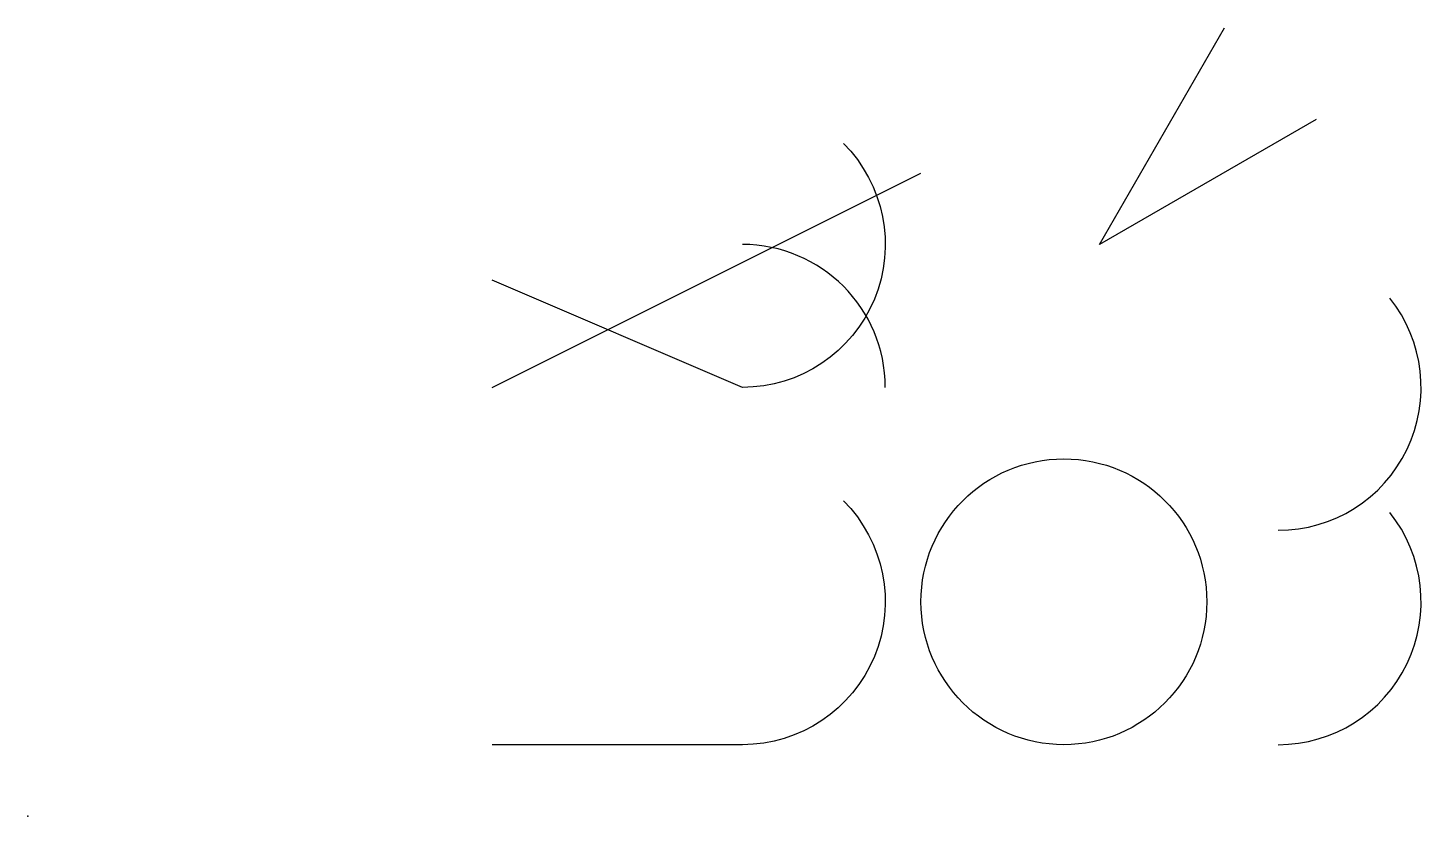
# Model space of a CAD drawing. Extents: x -110 to 280, y 10 to 231.
import ezdxf

# ---------------------------------------------------------------- set-up
doc = ezdxf.new("R2010")
doc.units = 0
doc.layers.get('0').update_dxf_attribs({"color": 250, "linetype": 'CONTINUOUS'})

msp = doc.modelspace()

# ---------------------------------------------------------------- linework, layer by layer
msp.add_line((20, 130), (140, 190))
msp.add_lwpolyline([(250.62, 205), (190, 170), (225, 230.62)])
for points in [[(118.28, 198.28, -0.668179), (90, 130), (20, 160)], [(118.28, 98.28, -0.668179), (90, 30), (20, 30)]]:
    msp.add_lwpolyline(points, format="xyb")
msp.add_circle((180, 70), 40)
for centre, start, end in [((90, 130), 0, 90), ((240, 130), -90, 38.6598), ((240, 70), -90, 38.6598)]:
    msp.add_arc(centre, 40, start, end)
msp.add_point((-110, 10))

doc.saveas('drawing.dxf')
